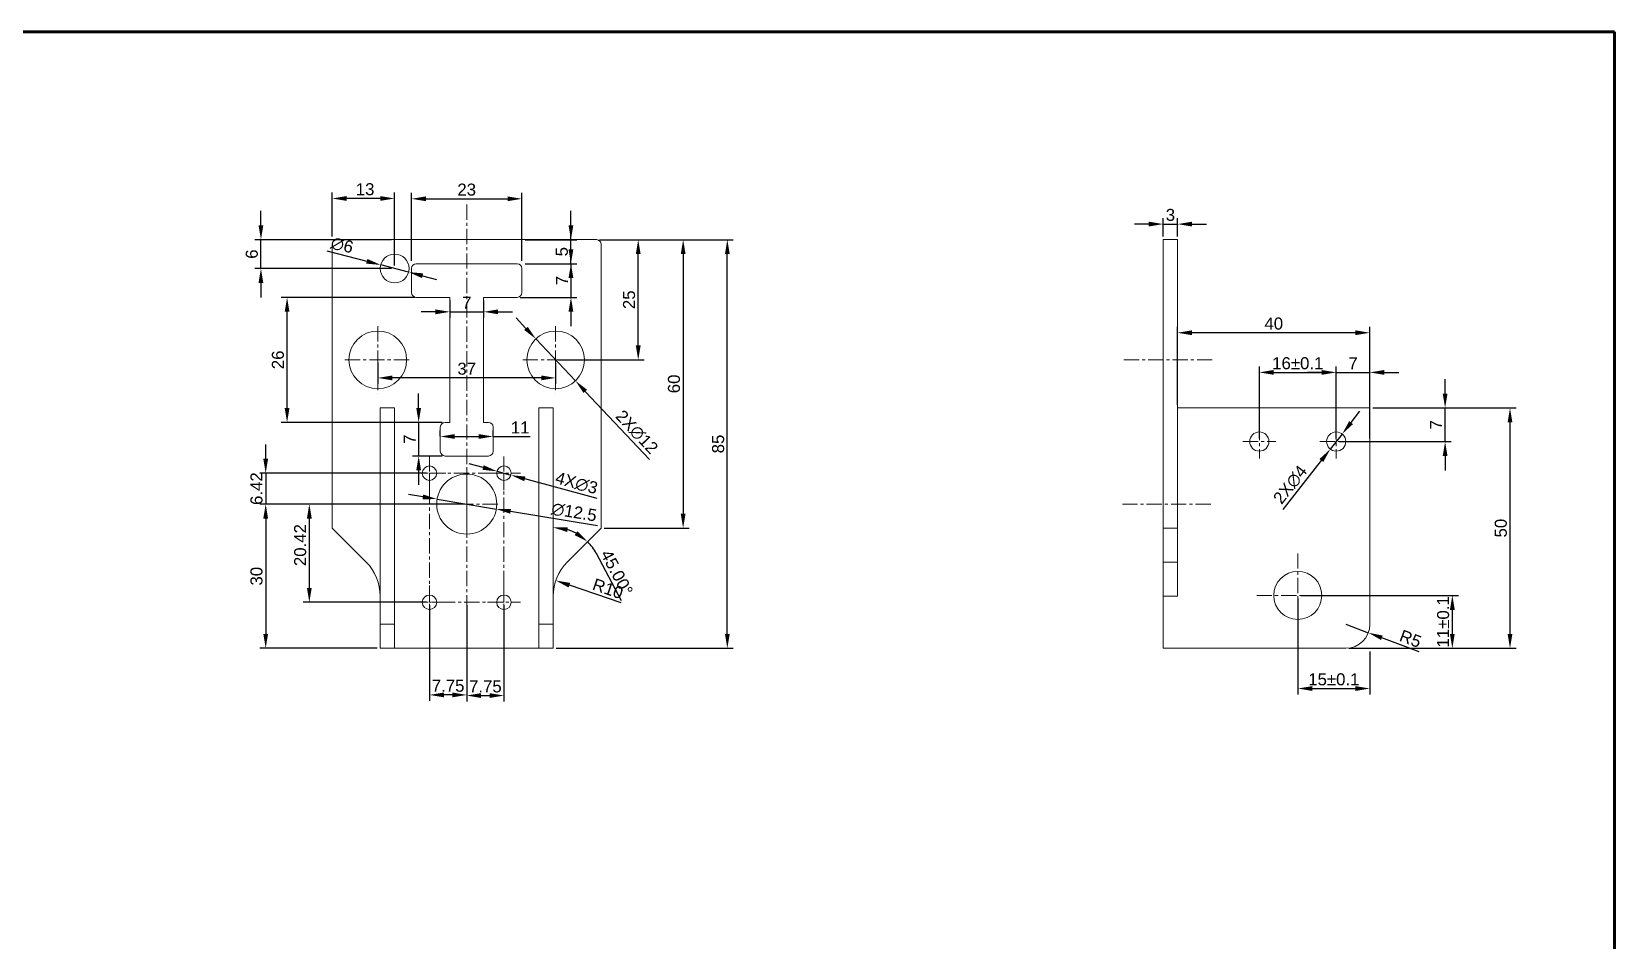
# Model space of a CAD drawing. Header units: millimetres. Extents: x 8228 to 14419, y 2533 to 3289.
# Drawn here: x 10272.4 to 10601.7, y 2889.9 to 3078.9 of the extents above; entities that cross this region are included whole.
import ezdxf

# ---------------------------------------------------------------- set-up
doc = ezdxf.new("R2010")
doc.units = ezdxf.units.MM
doc.linetypes.add('CENTER', pattern=[50.8, 31.75, -6.35, 6.35, -6.35])
for name, color, linetype, lineweight in [('中心线', 1, 'CENTER', 5), ('标注', 3, 'Continuous', 5), ('线框', 7, 'Continuous', 60)]:
    doc.layers.add(name, color=color, linetype=linetype, lineweight=lineweight)
doc.styles.get("Standard").update_dxf_attribs({"font": 'arial.ttf'})
doc.dimstyles.new('样式0-2', dxfattribs={"dimtxt": 2.5, "dimasz": 3, "dimexe": 1.25, "dimexo": 0.625, "dimtad": 1, "dimdsep": 46, "dimtxsty": 'Standard', "dimcen": 2.5, "dimazin": 0, "dimtfac": 1, "dimtmove": 0, "dimatfit": 3, "dimfxl": 1, "dimarcsym": 0})
doc.dimstyles.new('样式0-2$0', dxfattribs={"dimtxt": 2.5, "dimasz": 3, "dimexe": 1.25, "dimexo": 0.625, "dimtad": 1, "dimdsep": 46, "dimtxsty": 'Standard', "dimcen": 2.5, "dimazin": 0, "dimtfac": 1, "dimtmove": 0, "dimatfit": 3, "dimfxl": 1, "dimarcsym": 0})

# ---------------------------------------------------------------- blocks, each defined once
blk = doc.blocks.new('*D50')
at = {"layer": 'Defpoints', "color": 0, "ltscale": 0.1, "transparency": 16777216}
for p in [(10374.39, 3044.12), (10351.39, 3030.62), (10374.39, 3030.62)]:
    blk.add_point(p, dxfattribs=at)
at = {"layer": '标注', "color": 0, "lineweight": -2, "ltscale": 0.1, "transparency": 16777216}
for p, q in [((10351.39, 3031.25), (10351.39, 3045.37)), ((10354.39, 3044.12), (10371.39, 3044.12)), ((10374.39, 3031.25), (10374.39, 3045.37))]:
    blk.add_line(p, q, dxfattribs=at)
at = {"layer": '标注', "color": 0, "ltscale": 0.1, "transparency": 16777216}
for points in [[(10354.39, 3044.62), (10354.39, 3043.62), (10351.39, 3044.12)], [(10371.39, 3044.62), (10371.39, 3043.62), (10374.39, 3044.12)]]:
    blk.add_solid(points, dxfattribs=at)
at = {"layer": '标注', "color": 0, "ltscale": 0.1, "transparency": 16777216, "insert": (10362.89, 3046.02), "char_height": 2.5, "attachment_point": 5}
blk.add_mtext('23', dxfattribs=at)
blk = doc.blocks.new('*D52')
at = {"layer": 'Defpoints', "color": 0, "ltscale": 0.1, "transparency": 16777216}
for p in [(10369.2, 2987.44), (10372.09, 2986.65)]:
    blk.add_point(p, dxfattribs=at)
at = {"layer": '标注', "color": 0, "lineweight": -2, "ltscale": 0.1, "transparency": 16777216}
for p, q in [((10366.3, 2988.23), (10363.41, 2989.02)), ((10369.2, 2987.44), (10372.09, 2986.65)), ((10390.04, 2981.75), (10374.98, 2985.86))]:
    blk.add_line(p, q, dxfattribs=at)
at = {"layer": '标注', "color": 0, "ltscale": 0.1, "transparency": 16777216}
for points in [[(10366.43, 2988.71), (10366.17, 2987.75), (10369.2, 2987.44)], [(10375.12, 2986.34), (10374.85, 2985.38), (10372.09, 2986.65)]]:
    blk.add_solid(points, dxfattribs=at)
at = {"layer": '标注', "color": 0, "ltscale": 0.1, "transparency": 16777216, "insert": (10385.75, 2984.97), "char_height": 2.5, "attachment_point": 5, "rotation": 344.7311}
blk.add_mtext('4X∅3', dxfattribs=at)
blk = doc.blocks.new('*D53')
at = {"layer": 'Defpoints', "color": 0, "ltscale": 0.1, "transparency": 16777216}
for p in [(10359.39, 3023.62), (10366.39, 3023.62), (10366.39, 3020.61)]:
    blk.add_point(p, dxfattribs=at)
at = {"layer": '标注', "color": 0, "lineweight": -2, "ltscale": 0.1, "transparency": 16777216}
for p, q in [((10356.39, 3020.61), (10353.39, 3020.61)), ((10359.39, 3023), (10359.39, 3019.36)), ((10359.39, 3020.61), (10366.39, 3020.61)), ((10366.39, 3023), (10366.39, 3019.36)), ((10369.39, 3020.61), (10372.39, 3020.61))]:
    blk.add_line(p, q, dxfattribs=at)
at = {"layer": '标注', "color": 0, "ltscale": 0.1, "transparency": 16777216}
for points in [[(10356.39, 3021.11), (10356.39, 3020.11), (10359.39, 3020.61)], [(10369.39, 3021.11), (10369.39, 3020.11), (10366.39, 3020.61)]]:
    blk.add_solid(points, dxfattribs=at)
at = {"layer": '标注', "color": 0, "ltscale": 0.1, "transparency": 16777216, "insert": (10362.89, 3022.49), "char_height": 2.5, "attachment_point": 5}
blk.add_mtext('7', dxfattribs=at)
blk = doc.blocks.new('*D54')
at = {"layer": 'Defpoints', "color": 0, "ltscale": 0.1, "transparency": 16777216}
for p in [(10357.39, 2994.12), (10368.39, 2994.68), (10368.39, 2994.12)]:
    blk.add_point(p, dxfattribs=at)
at = {"layer": '标注', "color": 0, "lineweight": -2, "ltscale": 0.1, "transparency": 16777216}
for p, q in [((10357.39, 2994.75), (10357.39, 2995.93)), ((10360.39, 2994.68), (10365.39, 2994.68)), ((10368.39, 2994.75), (10368.39, 2995.93)), ((10368.39, 2994.68), (10376.08, 2994.68))]:
    blk.add_line(p, q, dxfattribs=at)
at = {"layer": '标注', "color": 0, "ltscale": 0.1, "transparency": 16777216}
for points in [[(10360.39, 2995.18), (10360.39, 2994.18), (10357.39, 2994.68)], [(10365.39, 2995.18), (10365.39, 2994.18), (10368.39, 2994.68)]]:
    blk.add_solid(points, dxfattribs=at)
at = {"layer": '标注', "color": 0, "ltscale": 0.1, "transparency": 16777216, "insert": (10374.02, 2996.56), "char_height": 2.5, "attachment_point": 5}
blk.add_mtext('11', dxfattribs=at)
blk = doc.blocks.new('*D55')
at = {"layer": 'Defpoints', "color": 0, "ltscale": 0.1, "transparency": 16777216}
for p in [(10325.51, 3023.62), (10352.8, 3023.62), (10358.39, 2997.62)]:
    blk.add_point(p, dxfattribs=at)
at = {"layer": '标注', "color": 0, "lineweight": -2, "ltscale": 0.1, "transparency": 16777216}
for p, q in [((10352.17, 3023.62), (10324.26, 3023.62)), ((10325.51, 3000.62), (10325.51, 3020.62)), ((10357.77, 2997.62), (10324.26, 2997.62))]:
    blk.add_line(p, q, dxfattribs=at)
at = {"layer": '标注', "color": 0, "ltscale": 0.1, "transparency": 16777216}
for points in [[(10325.01, 3020.62), (10326.01, 3020.62), (10325.51, 3023.62)], [(10325.01, 3000.62), (10326.01, 3000.62), (10325.51, 2997.62)]]:
    blk.add_solid(points, dxfattribs=at)
at = {"layer": '标注', "color": 0, "ltscale": 0.1, "transparency": 16777216, "insert": (10323.61, 3010.62), "char_height": 2.5, "attachment_point": 5, "rotation": 90}
blk.add_mtext('26', dxfattribs=at)
blk = doc.blocks.new('*D56')
at = {"layer": 'Defpoints', "color": 0, "ltscale": 0.1, "transparency": 16777216}
for p in [(10344.39, 3010.62), (10381.39, 3010.62), (10344.39, 3006.87)]:
    blk.add_point(p, dxfattribs=at)
at = {"layer": '标注', "color": 0, "lineweight": -2, "ltscale": 0.1, "transparency": 16777216}
for p, q in [((10344.39, 3010), (10344.39, 3005.62)), ((10381.39, 3010), (10381.39, 3005.62)), ((10378.39, 3006.87), (10347.39, 3006.87))]:
    blk.add_line(p, q, dxfattribs=at)
at = {"layer": '标注', "color": 0, "ltscale": 0.1, "transparency": 16777216}
for points in [[(10347.39, 3007.37), (10347.39, 3006.37), (10344.39, 3006.87)], [(10378.39, 3007.37), (10378.39, 3006.37), (10381.39, 3006.87)]]:
    blk.add_solid(points, dxfattribs=at)
at = {"layer": '标注', "color": 0, "ltscale": 0.1, "transparency": 16777216, "insert": (10362.89, 3008.77), "char_height": 2.5, "attachment_point": 5}
blk.add_mtext('37', dxfattribs=at)
blk = doc.blocks.new('*D57')
at = {"layer": 'Defpoints', "color": 0, "ltscale": 0.1, "transparency": 16777216}
for p in [(10389.89, 3035.62), (10398.58, 3035.62), (10381.39, 3010.62)]:
    blk.add_point(p, dxfattribs=at)
at = {"layer": '标注', "color": 0, "lineweight": -2, "ltscale": 0.1, "transparency": 16777216}
for p, q in [((10390.52, 3035.62), (10399.83, 3035.62)), ((10398.58, 3013.62), (10398.58, 3032.62)), ((10382.02, 3010.62), (10399.83, 3010.62))]:
    blk.add_line(p, q, dxfattribs=at)
at = {"layer": '标注', "color": 0, "ltscale": 0.1, "transparency": 16777216}
for points in [[(10398.08, 3032.62), (10399.08, 3032.62), (10398.58, 3035.62)], [(10398.08, 3013.62), (10399.08, 3013.62), (10398.58, 3010.62)]]:
    blk.add_solid(points, dxfattribs=at)
at = {"layer": '标注', "color": 0, "ltscale": 0.1, "transparency": 16777216, "insert": (10396.68, 3023.12), "char_height": 2.5, "attachment_point": 5, "rotation": 90}
blk.add_mtext('25', dxfattribs=at)
blk = doc.blocks.new('*D59')
at = {"layer": 'Defpoints', "color": 0, "ltscale": 0.1, "transparency": 16777216}
for p in [(10377.28, 3014.99), (10385.51, 3006.26)]:
    blk.add_point(p, dxfattribs=at)
at = {"layer": '标注', "color": 0, "lineweight": -2, "ltscale": 0.1, "transparency": 16777216}
for p, q in [((10375.22, 3017.17), (10373.16, 3019.36)), ((10377.28, 3014.99), (10385.51, 3006.26)), ((10400.9, 2989.93), (10387.57, 3004.07))]:
    blk.add_line(p, q, dxfattribs=at)
at = {"layer": '标注', "color": 0, "ltscale": 0.1, "transparency": 16777216}
for points in [[(10375.58, 3017.52), (10374.86, 3016.83), (10377.28, 3014.99)], [(10387.93, 3004.42), (10387.2, 3003.73), (10385.51, 3006.26)]]:
    blk.add_solid(points, dxfattribs=at)
at = {"layer": '标注', "color": 0, "ltscale": 0.1, "transparency": 16777216, "insert": (10398.27, 2995.59), "char_height": 2.5, "attachment_point": 5, "rotation": 313.3054}
blk.add_mtext('2X∅12', dxfattribs=at)
blk = doc.blocks.new('*D60')
at = {"layer": 'Defpoints', "color": 0, "ltscale": 0.1, "transparency": 16777216}
for p in [(10356.73, 2981.65), (10369.06, 2979.6)]:
    blk.add_point(p, dxfattribs=at)
at = {"layer": '标注', "color": 0, "lineweight": -2, "ltscale": 0.1, "transparency": 16777216}
for p, q in [((10353.77, 2982.14), (10350.81, 2982.63)), ((10356.73, 2981.65), (10369.06, 2979.6)), ((10390.08, 2976.12), (10372.02, 2979.11))]:
    blk.add_line(p, q, dxfattribs=at)
at = {"layer": '标注', "color": 0, "ltscale": 0.1, "transparency": 16777216}
for points in [[(10353.85, 2982.63), (10353.69, 2981.64), (10356.73, 2981.65)], [(10372.1, 2979.6), (10371.94, 2978.62), (10369.06, 2979.6)]]:
    blk.add_solid(points, dxfattribs=at)
at = {"layer": '标注', "color": 0, "ltscale": 0.1, "transparency": 16777216, "insert": (10385.23, 2978.92), "char_height": 2.5, "attachment_point": 5, "rotation": 350.5833}
blk.add_mtext('∅12.5', dxfattribs=at)
blk = doc.blocks.new('*D62')
at = {"layer": 'Defpoints', "color": 0, "ltscale": 0.1, "transparency": 16777216}
for p in [(10389.89, 3035.62), (10390.89, 2975.62), (10407.93, 2975.62)]:
    blk.add_point(p, dxfattribs=at)
at = {"layer": '标注', "color": 0, "lineweight": -2, "ltscale": 0.1, "transparency": 16777216}
for p, q in [((10390.52, 3035.62), (10409.18, 3035.62)), ((10407.93, 3032.62), (10407.93, 2978.62)), ((10391.52, 2975.62), (10409.18, 2975.62))]:
    blk.add_line(p, q, dxfattribs=at)
at = {"layer": '标注', "color": 0, "ltscale": 0.1, "transparency": 16777216}
for points in [[(10407.43, 3032.62), (10408.43, 3032.62), (10407.93, 3035.62)], [(10407.43, 2978.62), (10408.43, 2978.62), (10407.93, 2975.62)]]:
    blk.add_solid(points, dxfattribs=at)
at = {"layer": '标注', "color": 0, "ltscale": 0.1, "transparency": 16777216, "insert": (10406.03, 3005.62), "char_height": 2.5, "attachment_point": 5, "rotation": 90}
blk.add_mtext('60', dxfattribs=at)
blk = doc.blocks.new('*D64')
at = {"layer": 'Defpoints', "color": 0, "ltscale": 0.1, "transparency": 16777216}
for p in [(10381.43, 2964.72), (10390.89, 2961.48)]:
    blk.add_point(p, dxfattribs=at)
at = {"layer": '标注', "color": 0, "lineweight": -2, "ltscale": 0.1, "transparency": 16777216}
blk.add_line((10395.06, 2960.06), (10384.27, 2963.75), dxfattribs=at)
at = {"layer": '标注', "color": 0, "ltscale": 0.1, "transparency": 16777216}
blk.add_solid([(10384.43, 2964.22), (10384.11, 2963.27), (10381.43, 2964.72)], dxfattribs=at)
at = {"layer": '标注', "color": 0, "ltscale": 0.1, "transparency": 16777216, "insert": (10392.27, 2963.02), "char_height": 2.5, "attachment_point": 5, "rotation": 341.1302}
blk.add_mtext('R10', dxfattribs=at)
blk = doc.blocks.new('*D66')
at = {"layer": 'Defpoints', "color": 0, "ltscale": 0.1, "transparency": 16777216}
for p in [(10358.39, 2997.62), (10352.89, 2990.62), (10358.39, 2990.62)]:
    blk.add_point(p, dxfattribs=at)
at = {"layer": '标注', "color": 0, "lineweight": -2, "ltscale": 0.1, "transparency": 16777216}
for p, q in [((10352.89, 3000.62), (10352.89, 3003.62)), ((10357.77, 2997.62), (10351.64, 2997.62)), ((10352.89, 2997.62), (10352.89, 2990.62)), ((10357.77, 2990.62), (10351.64, 2990.62)), ((10352.89, 2987.62), (10352.89, 2984.62))]:
    blk.add_line(p, q, dxfattribs=at)
at = {"layer": '标注', "color": 0, "ltscale": 0.1, "transparency": 16777216}
for points in [[(10352.39, 3000.62), (10353.39, 3000.62), (10352.89, 2997.62)], [(10352.39, 2987.62), (10353.39, 2987.62), (10352.89, 2990.62)]]:
    blk.add_solid(points, dxfattribs=at)
at = {"layer": '标注', "color": 0, "ltscale": 0.1, "transparency": 16777216, "insert": (10351.02, 2994.12), "char_height": 2.5, "attachment_point": 5, "rotation": 90}
blk.add_mtext('7', dxfattribs=at)
blk = doc.blocks.new('*D67')
at = {"layer": 'Defpoints', "color": 0, "ltscale": 0.1, "transparency": 16777216}
for p in [(10535.83, 2961.62), (10550.83, 2950.62), (10550.83, 2942.26)]:
    blk.add_point(p, dxfattribs=at)
at = {"layer": '标注', "color": 0, "lineweight": -2, "ltscale": 0.1, "transparency": 16777216}
for p, q in [((10535.83, 2961), (10535.83, 2941.01)), ((10550.83, 2949.99), (10550.83, 2941.01)), ((10538.83, 2942.26), (10547.83, 2942.26))]:
    blk.add_line(p, q, dxfattribs=at)
at = {"layer": '标注', "color": 0, "ltscale": 0.1, "transparency": 16777216}
for points in [[(10538.83, 2942.76), (10538.83, 2941.76), (10535.83, 2942.26)], [(10547.83, 2942.76), (10547.83, 2941.76), (10550.83, 2942.26)]]:
    blk.add_solid(points, dxfattribs=at)
at = {"layer": '标注', "color": 0, "ltscale": 0.1, "transparency": 16777216, "insert": (10543.33, 2944.16), "char_height": 2.5, "attachment_point": 5}
blk.add_mtext('15%%P0.1', dxfattribs=at)
blk = doc.blocks.new('*D68')
at = {"layer": 'Defpoints', "color": 0, "ltscale": 0.1, "transparency": 16777216}
for p in [(10535.83, 2961.62), (10550.83, 2950.62), (10567.99, 2950.62)]:
    blk.add_point(p, dxfattribs=at)
at = {"layer": '标注', "color": 0, "lineweight": -2, "ltscale": 0.1, "transparency": 16777216}
for p, q in [((10536.46, 2961.62), (10569.24, 2961.62)), ((10567.99, 2958.62), (10567.99, 2953.62)), ((10551.46, 2950.62), (10569.24, 2950.62))]:
    blk.add_line(p, q, dxfattribs=at)
at = {"layer": '标注', "color": 0, "ltscale": 0.1, "transparency": 16777216}
for points in [[(10567.49, 2958.62), (10568.49, 2958.62), (10567.99, 2961.62)], [(10567.49, 2953.62), (10568.49, 2953.62), (10567.99, 2950.62)]]:
    blk.add_solid(points, dxfattribs=at)
at = {"layer": '标注', "color": 0, "ltscale": 0.1, "transparency": 16777216, "insert": (10566.08, 2956.12), "char_height": 2.5, "attachment_point": 5, "rotation": 90}
blk.add_mtext('11%%P0.1', dxfattribs=at)
blk = doc.blocks.new('*D69')
at = {"layer": 'Defpoints', "color": 0, "ltscale": 0.1, "transparency": 16777216}
for p in [(10545.06, 2995.2), (10542.6, 2992.05)]:
    blk.add_point(p, dxfattribs=at)
at = {"layer": '标注', "color": 0, "lineweight": -2, "ltscale": 0.1, "transparency": 16777216}
for p, q in [((10546.91, 2997.56), (10548.77, 2999.92)), ((10545.06, 2995.2), (10542.6, 2992.05)), ((10532.79, 2979.53), (10540.75, 2989.69))]:
    blk.add_line(p, q, dxfattribs=at)
at = {"layer": '标注', "color": 0, "ltscale": 0.1, "transparency": 16777216}
for points in [[(10546.52, 2997.87), (10547.31, 2997.25), (10545.06, 2995.2)], [(10540.35, 2990), (10541.14, 2989.38), (10542.6, 2992.05)]]:
    blk.add_solid(points, dxfattribs=at)
at = {"layer": '标注', "color": 0, "ltscale": 0.1, "transparency": 16777216, "insert": (10534.29, 2984.64), "char_height": 2.5, "attachment_point": 5, "rotation": 51.9218}
blk.add_mtext('2X∅4', dxfattribs=at)
blk = doc.blocks.new('*D70')
at = {"layer": 'Defpoints', "color": 0, "ltscale": 0.1, "transparency": 16777216}
for p in [(10550.83, 3000.62), (10566.49, 3000.62), (10543.83, 2993.62)]:
    blk.add_point(p, dxfattribs=at)
at = {"layer": '标注', "color": 0, "lineweight": -2, "ltscale": 0.1, "transparency": 16777216}
for p, q in [((10566.49, 3003.62), (10566.49, 3006.62)), ((10551.46, 3000.62), (10567.74, 3000.62)), ((10566.49, 2993.62), (10566.49, 3000.62)), ((10544.46, 2993.62), (10567.74, 2993.62)), ((10566.49, 2990.62), (10566.49, 2987.62))]:
    blk.add_line(p, q, dxfattribs=at)
at = {"layer": '标注', "color": 0, "ltscale": 0.1, "transparency": 16777216}
for points in [[(10565.99, 3003.62), (10566.99, 3003.62), (10566.49, 3000.62)], [(10565.99, 2990.62), (10566.99, 2990.62), (10566.49, 2993.62)]]:
    blk.add_solid(points, dxfattribs=at)
at = {"layer": '标注', "color": 0, "ltscale": 0.1, "transparency": 16777216, "insert": (10564.62, 2997.12), "char_height": 2.5, "attachment_point": 5, "rotation": 90}
blk.add_mtext('7', dxfattribs=at)
blk = doc.blocks.new('*D71')
at = {"layer": 'Defpoints', "color": 0, "ltscale": 0.1, "transparency": 16777216}
for p in [(10550.83, 3008.01), (10543.83, 2993.62), (10550.83, 2993.62)]:
    blk.add_point(p, dxfattribs=at)
at = {"layer": '标注', "color": 0, "lineweight": -2, "ltscale": 0.1, "transparency": 16777216}
for p, q in [((10540.83, 3008.01), (10537.83, 3008.01)), ((10543.83, 2994.25), (10543.83, 3009.26)), ((10543.83, 3008.01), (10550.83, 3008.01)), ((10550.83, 2994.25), (10550.83, 3009.26)), ((10553.83, 3008.01), (10556.83, 3008.01))]:
    blk.add_line(p, q, dxfattribs=at)
at = {"layer": '标注', "color": 0, "ltscale": 0.1, "transparency": 16777216}
for points in [[(10540.83, 3008.51), (10540.83, 3007.51), (10543.83, 3008.01)], [(10553.83, 3008.51), (10553.83, 3007.51), (10550.83, 3008.01)]]:
    blk.add_solid(points, dxfattribs=at)
at = {"layer": '标注', "color": 0, "ltscale": 0.1, "transparency": 16777216, "insert": (10547.33, 3009.89), "char_height": 2.5, "attachment_point": 5}
blk.add_mtext('7', dxfattribs=at)
blk = doc.blocks.new('*D72')
at = {"layer": 'Defpoints', "color": 0, "ltscale": 0.1, "transparency": 16777216}
for p in [(10543.83, 3008.01), (10527.83, 2993.62), (10543.83, 2993.62)]:
    blk.add_point(p, dxfattribs=at)
at = {"layer": '标注', "color": 0, "lineweight": -2, "ltscale": 0.1, "transparency": 16777216}
for p, q in [((10527.83, 2994.25), (10527.83, 3009.26)), ((10530.83, 3008.01), (10540.83, 3008.01)), ((10543.83, 2994.25), (10543.83, 3009.26))]:
    blk.add_line(p, q, dxfattribs=at)
at = {"layer": '标注', "color": 0, "ltscale": 0.1, "transparency": 16777216}
for points in [[(10530.83, 3008.51), (10530.83, 3007.51), (10527.83, 3008.01)], [(10540.83, 3008.51), (10540.83, 3007.51), (10543.83, 3008.01)]]:
    blk.add_solid(points, dxfattribs=at)
at = {"layer": '标注', "color": 0, "ltscale": 0.1, "transparency": 16777216, "insert": (10535.83, 3009.91), "char_height": 2.5, "attachment_point": 5}
blk.add_mtext('16%%P0.1', dxfattribs=at)
blk = doc.blocks.new('*D73')
at = {"layer": 'Defpoints', "color": 0, "ltscale": 0.1, "transparency": 16777216}
for p in [(10407.93, 3035.62), (10417.12, 3035.62), (10380.89, 2950.62)]:
    blk.add_point(p, dxfattribs=at)
at = {"layer": '标注', "color": 0, "lineweight": -2, "ltscale": 0.1, "transparency": 16777216}
for p, q in [((10408.55, 3035.62), (10418.37, 3035.62)), ((10417.12, 2953.62), (10417.12, 3032.62)), ((10381.52, 2950.62), (10418.37, 2950.62))]:
    blk.add_line(p, q, dxfattribs=at)
at = {"layer": '标注', "color": 0, "ltscale": 0.1, "transparency": 16777216}
for points in [[(10416.62, 3032.62), (10417.62, 3032.62), (10417.12, 3035.62)], [(10416.62, 2953.62), (10417.62, 2953.62), (10417.12, 2950.62)]]:
    blk.add_solid(points, dxfattribs=at)
at = {"layer": '标注', "color": 0, "ltscale": 0.1, "transparency": 16777216, "insert": (10415.22, 2993.12), "char_height": 2.5, "attachment_point": 5, "rotation": 90}
blk.add_mtext('85', dxfattribs=at)
blk = doc.blocks.new('*D74')
at = {"layer": 'Defpoints', "color": 0, "ltscale": 0.1, "transparency": 16777216}
for p in [(10510.83, 3016.26), (10510.83, 3000.62), (10550.83, 3000.62)]:
    blk.add_point(p, dxfattribs=at)
at = {"layer": '标注', "color": 0, "lineweight": -2, "ltscale": 0.1, "transparency": 16777216}
for p, q in [((10510.83, 3001.25), (10510.83, 3017.51)), ((10550.83, 3001.25), (10550.83, 3017.51)), ((10547.83, 3016.26), (10513.83, 3016.26))]:
    blk.add_line(p, q, dxfattribs=at)
at = {"layer": '标注', "color": 0, "ltscale": 0.1, "transparency": 16777216}
for points in [[(10513.83, 3016.76), (10513.83, 3015.76), (10510.83, 3016.26)], [(10547.83, 3016.76), (10547.83, 3015.76), (10550.83, 3016.26)]]:
    blk.add_solid(points, dxfattribs=at)
at = {"layer": '标注', "color": 0, "ltscale": 0.1, "transparency": 16777216, "insert": (10530.83, 3018.16), "char_height": 2.5, "attachment_point": 5}
blk.add_mtext('40', dxfattribs=at)
blk = doc.blocks.new('*D75')
at = {"layer": 'Defpoints', "color": 0, "ltscale": 0.1, "transparency": 16777216}
for p in [(10510.83, 3038.86), (10507.83, 3035.62), (10510.83, 3035.62)]:
    blk.add_point(p, dxfattribs=at)
at = {"layer": '标注', "color": 0, "lineweight": -2, "ltscale": 0.1, "transparency": 16777216}
for p, q in [((10507.83, 3036.25), (10507.83, 3040.11)), ((10510.83, 3036.25), (10510.83, 3040.11)), ((10504.83, 3038.86), (10501.83, 3038.86)), ((10507.83, 3038.86), (10510.83, 3038.86)), ((10513.83, 3038.86), (10516.83, 3038.86))]:
    blk.add_line(p, q, dxfattribs=at)
at = {"layer": '标注', "color": 0, "ltscale": 0.1, "transparency": 16777216}
for points in [[(10504.83, 3039.36), (10504.83, 3038.36), (10507.83, 3038.86)], [(10513.83, 3039.36), (10513.83, 3038.36), (10510.83, 3038.86)]]:
    blk.add_solid(points, dxfattribs=at)
at = {"layer": '标注', "color": 0, "ltscale": 0.1, "transparency": 16777216, "insert": (10509.33, 3040.76), "char_height": 2.5, "attachment_point": 5}
blk.add_mtext('3', dxfattribs=at)
blk = doc.blocks.new('*D76')
at = {"layer": 'Defpoints', "color": 0, "ltscale": 0.1, "transparency": 16777216}
for p in [(10334.89, 3044.19), (10334.89, 3035.62), (10347.89, 3029.62)]:
    blk.add_point(p, dxfattribs=at)
at = {"layer": '标注', "color": 0, "lineweight": -2, "ltscale": 0.1, "transparency": 16777216}
for p, q in [((10334.89, 3036.25), (10334.89, 3045.44)), ((10344.89, 3044.19), (10337.89, 3044.19)), ((10347.89, 3030.25), (10347.89, 3045.44))]:
    blk.add_line(p, q, dxfattribs=at)
at = {"layer": '标注', "color": 0, "ltscale": 0.1, "transparency": 16777216}
for points in [[(10337.89, 3044.69), (10337.89, 3043.69), (10334.89, 3044.19)], [(10344.89, 3044.69), (10344.89, 3043.69), (10347.89, 3044.19)]]:
    blk.add_solid(points, dxfattribs=at)
at = {"layer": '标注', "color": 0, "ltscale": 0.1, "transparency": 16777216, "insert": (10341.75, 3046.1), "char_height": 2.5, "attachment_point": 5}
blk.add_mtext('13', dxfattribs=at)
blk = doc.blocks.new('*D77')
at = {"layer": 'Defpoints', "color": 0, "ltscale": 0.1, "transparency": 16777216}
for p in [(10320.07, 3035.62), (10347.89, 3035.62), (10347.89, 3029.62)]:
    blk.add_point(p, dxfattribs=at)
at = {"layer": '标注', "color": 0, "lineweight": -2, "ltscale": 0.1, "transparency": 16777216}
for p, q in [((10320.07, 3038.62), (10320.07, 3041.62)), ((10347.27, 3035.62), (10318.82, 3035.62)), ((10320.07, 3029.62), (10320.07, 3035.62)), ((10347.27, 3029.62), (10318.82, 3029.62)), ((10320.07, 3026.62), (10320.07, 3023.62))]:
    blk.add_line(p, q, dxfattribs=at)
at = {"layer": '标注', "color": 0, "ltscale": 0.1, "transparency": 16777216}
for points in [[(10319.57, 3038.62), (10320.57, 3038.62), (10320.07, 3035.62)], [(10319.57, 3026.62), (10320.57, 3026.62), (10320.07, 3029.62)]]:
    blk.add_solid(points, dxfattribs=at)
at = {"layer": '标注', "color": 0, "ltscale": 0.1, "transparency": 16777216, "insert": (10318.17, 3032.62), "char_height": 2.5, "attachment_point": 5, "rotation": 90}
blk.add_mtext('6', dxfattribs=at)
blk = doc.blocks.new('*D78')
at = {"layer": 'Defpoints', "color": 0, "ltscale": 0.1, "transparency": 16777216}
for p in [(10344.99, 3030.37), (10350.8, 3028.87)]:
    blk.add_point(p, dxfattribs=at)
at = {"layer": '标注', "color": 0, "lineweight": -2, "ltscale": 0.1, "transparency": 16777216}
for p, q in [((10333.75, 3033.27), (10342.08, 3031.12)), ((10350.8, 3028.87), (10344.99, 3030.37)), ((10353.7, 3028.12), (10356.61, 3027.37))]:
    blk.add_line(p, q, dxfattribs=at)
at = {"layer": '标注', "color": 0, "ltscale": 0.1, "transparency": 16777216}
for points in [[(10342.21, 3031.61), (10341.96, 3030.64), (10344.99, 3030.37)], [(10353.83, 3028.61), (10353.58, 3027.64), (10350.8, 3028.87)]]:
    blk.add_solid(points, dxfattribs=at)
at = {"layer": '标注', "color": 0, "ltscale": 0.1, "transparency": 16777216, "insert": (10336.96, 3034.48), "char_height": 2.5, "attachment_point": 5, "rotation": 345.5296}
blk.add_mtext('∅6', dxfattribs=at)
blk = doc.blocks.new('*D79')
at = {"layer": 'Defpoints', "color": 0, "ltscale": 0.1, "transparency": 16777216}
for p in [(10545.83, 2955.62), (10550.51, 2953.87)]:
    blk.add_point(p, dxfattribs=at)
at = {"layer": '标注', "color": 0, "lineweight": -2, "ltscale": 0.1, "transparency": 16777216}
for p, q in [((10545.83, 2955.62), (10550.51, 2953.87)), ((10561.09, 2949.9), (10553.32, 2952.81))]:
    blk.add_line(p, q, dxfattribs=at)
at = {"layer": '标注', "color": 0, "ltscale": 0.1, "transparency": 16777216}
blk.add_solid([(10553.5, 2953.28), (10553.15, 2952.35), (10550.51, 2953.87)], dxfattribs=at)
at = {"layer": '标注', "color": 0, "ltscale": 0.1, "transparency": 16777216, "insert": (10559.28, 2952.61), "char_height": 2.5, "attachment_point": 5, "rotation": 339.4406}
blk.add_mtext('R5', dxfattribs=at)
blk = doc.blocks.new('*D140')
at = {"layer": 'Defpoints', "color": 0, "transparency": 16777216}
for p in [(10355.14, 2960.2), (10362.89, 2955.33), (10355.14, 2940.93)]:
    blk.add_point(p, dxfattribs=at)
at = {"layer": '标注', "color": 0, "lineweight": -2, "transparency": 16777216}
for p, q in [((10355.14, 2959.58), (10355.14, 2939.68)), ((10362.89, 2954.7), (10362.89, 2939.68)), ((10359.89, 2940.93), (10358.14, 2940.93))]:
    blk.add_line(p, q, dxfattribs=at)
at = {"layer": '标注', "color": 0, "transparency": 16777216}
for points in [[(10358.14, 2941.43), (10358.14, 2940.43), (10355.14, 2940.93)], [(10359.89, 2941.43), (10359.89, 2940.43), (10362.89, 2940.93)]]:
    blk.add_solid(points, dxfattribs=at)
at = {"layer": '标注', "color": 0, "transparency": 16777216, "insert": (10359.02, 2942.83), "char_height": 2.5, "attachment_point": 5}
blk.add_mtext('7.75', dxfattribs=at)
blk = doc.blocks.new('*D141')
at = {"layer": 'Defpoints', "color": 0, "transparency": 16777216}
for p in [(10362.89, 2980.62), (10330.14, 2960.2), (10355.14, 2960.2)]:
    blk.add_point(p, dxfattribs=at)
at = {"layer": '标注', "color": 0, "lineweight": -2, "transparency": 16777216}
for p, q in [((10362.27, 2980.62), (10328.89, 2980.62)), ((10330.14, 2977.62), (10330.14, 2963.2)), ((10354.52, 2960.2), (10328.89, 2960.2))]:
    blk.add_line(p, q, dxfattribs=at)
at = {"layer": '标注', "color": 0, "transparency": 16777216}
for points in [[(10329.64, 2977.62), (10330.64, 2977.62), (10330.14, 2980.62)], [(10329.64, 2963.2), (10330.64, 2963.2), (10330.14, 2960.2)]]:
    blk.add_solid(points, dxfattribs=at)
at = {"layer": '标注', "color": 0, "transparency": 16777216, "insert": (10328.24, 2972.09), "char_height": 2.5, "attachment_point": 5, "rotation": 90}
blk.add_mtext('20.42', dxfattribs=at)
blk = doc.blocks.new('*D142')
at = {"layer": 'Defpoints', "color": 0, "transparency": 16777216}
for p in [(10355.14, 2987.05), (10321.06, 2980.62), (10362.89, 2980.62)]:
    blk.add_point(p, dxfattribs=at)
at = {"layer": '标注', "color": 0, "lineweight": -2, "transparency": 16777216}
for p, q in [((10321.06, 2990.05), (10321.06, 2993.05)), ((10354.52, 2987.05), (10319.81, 2987.05)), ((10321.06, 2987.05), (10321.06, 2980.62)), ((10362.27, 2980.62), (10319.81, 2980.62)), ((10321.06, 2977.62), (10321.06, 2974.62))]:
    blk.add_line(p, q, dxfattribs=at)
at = {"layer": '标注', "color": 0, "transparency": 16777216}
for points in [[(10320.56, 2990.05), (10321.56, 2990.05), (10321.06, 2987.05)], [(10320.56, 2977.62), (10321.56, 2977.62), (10321.06, 2980.62)]]:
    blk.add_solid(points, dxfattribs=at)
at = {"layer": '标注', "color": 0, "transparency": 16777216, "insert": (10319.15, 2983.84), "char_height": 2.5, "attachment_point": 5, "rotation": 90}
blk.add_mtext('6.42', dxfattribs=at)
blk = doc.blocks.new('*D171')
at = {"layer": 'Defpoints', "color": 0, "transparency": 16777216}
for p in [(10374.39, 3035.62), (10384.58, 3035.62), (10374.39, 3030.62)]:
    blk.add_point(p, dxfattribs=at)
at = {"layer": '标注', "color": 0, "lineweight": -2, "transparency": 16777216}
for p, q in [((10384.58, 3038.62), (10384.58, 3041.62)), ((10375.02, 3035.62), (10385.83, 3035.62)), ((10384.58, 3030.62), (10384.58, 3035.62)), ((10375.02, 3030.62), (10385.83, 3030.62)), ((10384.58, 3027.62), (10384.58, 3024.62))]:
    blk.add_line(p, q, dxfattribs=at)
at = {"layer": '标注', "color": 0, "transparency": 16777216}
for points in [[(10384.08, 3038.62), (10385.08, 3038.62), (10384.58, 3035.62)], [(10384.08, 3027.62), (10385.08, 3027.62), (10384.58, 3030.62)]]:
    blk.add_solid(points, dxfattribs=at)
at = {"layer": '标注', "color": 0, "transparency": 16777216, "insert": (10382.69, 3033.12), "char_height": 2.5, "attachment_point": 5, "rotation": 90}
blk.add_mtext('5', dxfattribs=at)
blk = doc.blocks.new('*D172')
at = {"layer": 'Defpoints', "color": 0, "transparency": 16777216}
for p in [(10374.39, 3030.62), (10373.39, 3023.62), (10384.58, 3023.62)]:
    blk.add_point(p, dxfattribs=at)
at = {"layer": '标注', "color": 0, "lineweight": -2, "transparency": 16777216}
for p, q in [((10384.58, 3033.62), (10384.58, 3036.62)), ((10375.02, 3030.62), (10385.83, 3030.62)), ((10384.58, 3030.62), (10384.58, 3023.62)), ((10374.02, 3023.62), (10385.83, 3023.62)), ((10384.58, 3020.62), (10384.58, 3017.62))]:
    blk.add_line(p, q, dxfattribs=at)
at = {"layer": '标注', "color": 0, "transparency": 16777216}
for points in [[(10384.08, 3033.62), (10385.08, 3033.62), (10384.58, 3030.62)], [(10384.08, 3020.62), (10385.08, 3020.62), (10384.58, 3023.62)]]:
    blk.add_solid(points, dxfattribs=at)
at = {"layer": '标注', "color": 0, "transparency": 16777216, "insert": (10382.71, 3027.12), "char_height": 2.5, "attachment_point": 5, "rotation": 90}
blk.add_mtext('7', dxfattribs=at)
blk = doc.blocks.new('*D173')
at = {"layer": 'Defpoints', "color": 0, "transparency": 16777216}
for p in [(10362.89, 2980.62), (10321.06, 2950.62), (10344.89, 2950.62)]:
    blk.add_point(p, dxfattribs=at)
at = {"layer": '标注', "color": 0, "lineweight": -2, "transparency": 16777216}
for p, q in [((10362.27, 2980.62), (10319.81, 2980.62)), ((10321.06, 2977.62), (10321.06, 2953.62)), ((10344.27, 2950.62), (10319.81, 2950.62))]:
    blk.add_line(p, q, dxfattribs=at)
at = {"layer": '标注', "color": 0, "transparency": 16777216}
for points in [[(10320.56, 2977.62), (10321.56, 2977.62), (10321.06, 2980.62)], [(10320.56, 2953.62), (10321.56, 2953.62), (10321.06, 2950.62)]]:
    blk.add_solid(points, dxfattribs=at)
at = {"layer": '标注', "color": 0, "transparency": 16777216, "insert": (10319.15, 2965.62), "char_height": 2.5, "attachment_point": 5, "rotation": 90}
blk.add_mtext('30', dxfattribs=at)
blk = doc.blocks.new('*D174')
at = {"layer": 'Defpoints', "color": 0, "transparency": 16777216}
for p in [(10362.89, 2960.2), (10370.64, 2960.2), (10370.64, 2940.8)]:
    blk.add_point(p, dxfattribs=at)
at = {"layer": '标注', "color": 0, "lineweight": -2, "transparency": 16777216}
for p, q in [((10362.89, 2959.58), (10362.89, 2939.55)), ((10370.64, 2959.58), (10370.64, 2939.55)), ((10365.89, 2940.8), (10367.64, 2940.8))]:
    blk.add_line(p, q, dxfattribs=at)
at = {"layer": '标注', "color": 0, "transparency": 16777216}
for points in [[(10365.89, 2941.3), (10365.89, 2940.3), (10362.89, 2940.8)], [(10367.64, 2941.3), (10367.64, 2940.3), (10370.64, 2940.8)]]:
    blk.add_solid(points, dxfattribs=at)
at = {"layer": '标注', "color": 0, "transparency": 16777216, "insert": (10366.77, 2942.69), "char_height": 2.5, "attachment_point": 5}
blk.add_mtext('7.75', dxfattribs=at)
blk = doc.blocks.new('*D175')
at = {"layer": 'Defpoints', "color": 0, "transparency": 16777216}
for p in [(10380.89, 3000.62), (10383.52, 2975.42), (10390.89, 2975.62), (10383.82, 2968.55), (10380.89, 2955.62)]:
    blk.add_point(p, dxfattribs=at)
at = {"layer": '标注', "color": 0, "lineweight": -2, "transparency": 16777216}
blk.add_line((10389.85, 2970.38), (10395.06, 2960.57), dxfattribs=at)
for start, end in [(62.0165, 72.9835), (27.9835, 45)]:
    blk.add_arc((10380.89, 2965.62), 10.14, start, end, dxfattribs=at)
at = {"layer": '标注', "color": 0, "transparency": 16777216}
for points in [[(10383.79, 2974.82), (10383.93, 2975.81), (10380.89, 2975.76)], [(10385.95, 2974.98), (10385.35, 2974.17), (10388.06, 2972.79)]]:
    blk.add_solid(points, dxfattribs=at)
at = {"layer": '标注', "color": 0, "transparency": 16777216, "insert": (10394.13, 2966.37), "char_height": 2.5, "attachment_point": 5, "rotation": 297.9835}
blk.add_mtext('45.00°', dxfattribs=at)
blk = doc.blocks.new('*D200')
at = {"layer": 'Defpoints', "color": 0, "transparency": 16777216}
for p in [(10550.83, 3000.62), (10545.83, 2950.62), (10579.99, 2950.62)]:
    blk.add_point(p, dxfattribs=at)
at = {"layer": '标注', "color": 0, "lineweight": -2, "transparency": 16777216}
for p, q in [((10551.46, 3000.62), (10581.24, 3000.62)), ((10579.99, 2997.62), (10579.99, 2953.62)), ((10546.46, 2950.62), (10581.24, 2950.62))]:
    blk.add_line(p, q, dxfattribs=at)
at = {"layer": '标注', "color": 0, "transparency": 16777216}
for points in [[(10579.49, 2997.62), (10580.49, 2997.62), (10579.99, 3000.62)], [(10579.49, 2953.62), (10580.49, 2953.62), (10579.99, 2950.62)]]:
    blk.add_solid(points, dxfattribs=at)
at = {"layer": '标注', "color": 0, "transparency": 16777216, "insert": (10578.09, 2975.62), "char_height": 2.5, "attachment_point": 5, "rotation": 90}
blk.add_mtext('50', dxfattribs=at)

msp = doc.modelspace()

# ---------------------------------------------------------------- linework, layer by layer
at = {"linetype": 'Continuous', "lineweight": 15, "ltscale": 0.1}
for p, q in [((10334.893, 3034.624), (10334.893, 2975.624)), ((10389.893, 3035.624), (10335.893, 3035.624)), ((10390.893, 2975.624), (10390.893, 3034.624)), ((10507.831, 3035.624), (10510.831, 3035.624)), ((10507.831, 3034.624), (10507.831, 3035.624)), ((10507.831, 3034.624), (10507.831, 2975.624)), ((10510.831, 3035.624), (10510.831, 3034.624)), ((10510.831, 3034.624), (10510.831, 2975.624)), ((10373.393, 3030.624), (10352.393, 3030.624)), ((10351.393, 3029.624), (10351.393, 3024.624)), ((10374.393, 3024.624), (10374.393, 3029.624)), ((10352.393, 3023.624), (10359.393, 3023.624)), ((10359.393, 3023.624), (10359.393, 2997.624)), ((10366.393, 3023.624), (10373.393, 3023.624)), ((10366.393, 2997.624), (10366.393, 3023.624)), ((10344.893, 3000.624), (10347.893, 3000.624)), ((10344.893, 2955.624), (10344.893, 3000.624)), ((10347.893, 3000.624), (10347.893, 2955.624)), ((10377.893, 2955.624), (10377.893, 3000.624)), ((10377.893, 3000.624), (10380.893, 3000.624)), ((10380.893, 3000.624), (10380.893, 2955.624)), ((10550.831, 3000.624), (10510.831, 3000.624)), ((10550.831, 2955.624), (10550.831, 3000.624)), ((10358.393, 2997.624), (10359.393, 2997.624)), ((10367.393, 2997.624), (10366.393, 2997.624)), ((10357.393, 2996.624), (10357.393, 2991.624)), ((10368.393, 2991.624), (10368.393, 2996.624)), ((10358.393, 2990.624), (10367.393, 2990.624)), ((10334.893, 2975.624), (10341.964, 2968.553)), ((10383.822, 2968.553), (10390.893, 2975.624)), ((10507.831, 2975.624), (10510.831, 2975.624)), ((10507.831, 2968.553), (10507.831, 2975.624)), ((10510.831, 2975.624), (10510.831, 2968.553)), ((10507.831, 2968.553), (10510.831, 2968.553)), ((10507.831, 2961.482), (10507.831, 2968.553)), ((10510.831, 2968.553), (10510.831, 2961.482)), ((10510.831, 2961.482), (10507.831, 2961.482)), ((10507.831, 2950.624), (10507.831, 2961.482)), ((10344.893, 2950.624), (10344.893, 2955.624)), ((10344.893, 2955.624), (10347.893, 2955.624)), ((10347.893, 2955.624), (10347.893, 2950.624)), ((10377.893, 2955.624), (10380.893, 2955.624)), ((10377.893, 2950.624), (10377.893, 2955.624)), ((10380.893, 2955.624), (10380.893, 2950.624)), ((10347.893, 2950.624), (10344.893, 2950.624)), ((10377.893, 2950.624), (10347.893, 2950.624)), ((10380.893, 2950.624), (10377.893, 2950.624)), ((10545.831, 2950.624), (10507.831, 2950.624))]:
    msp.add_line(p, q, dxfattribs=at)
for centre, radius in [((10347.893, 3029.624), 3), ((10344.393, 3010.624), 6), ((10381.393, 3010.624), 6), ((10527.831, 2993.624), 2), ((10543.831, 2993.624), 2), ((10355.143, 2987.047), 1.5), ((10370.643, 2987.047), 1.5), ((10362.893, 2980.624), 6.25), ((10535.831, 2961.624), 5), ((10355.143, 2960.2), 1.5), ((10370.643, 2960.2), 1.5)]:
    msp.add_circle(centre, radius, dxfattribs=at)
for centre, radius, start, end in [((10335.893, 3034.624), 1, 90, 180), ((10389.893, 3034.624), 1, 0, 90), ((10352.393, 3029.624), 1, 90, 180), ((10373.393, 3029.624), 1, 0, 90), ((10352.393, 3024.624), 1, 180, 270), ((10373.393, 3024.624), 1, 270, 0), ((10358.393, 2996.624), 1, 90, 180), ((10367.393, 2996.624), 1, 0, 90), ((10358.393, 2991.624), 1, 180, 270), ((10367.393, 2991.624), 1, 270, 0), ((10334.893, 2961.482), 10, 0, 45), ((10390.893, 2961.482), 10, 135, 180), ((10545.831, 2955.624), 5, 270, 0)]:
    msp.add_arc(centre, radius, start, end, dxfattribs=at)
at = {"layer": '中心线', "ltscale": 0.1}
for p, q in [((10362.893, 3042.929), (10362.893, 2940.798)), ((10344.393, 3017.618), (10344.393, 3003.629)), ((10381.393, 3017.618), (10381.393, 3003.629)), ((10337.547, 3010.624), (10351.239, 3010.624)), ((10374.547, 3010.624), (10388.239, 3010.624)), ((10499.624, 3010.624), (10517.992, 3010.624)), ((10527.831, 2997.121), (10527.831, 2990.126)), ((10543.831, 2997.121), (10543.831, 2990.126)), ((10355.143, 2990.544), (10355.143, 2983.55)), ((10370.643, 2990.544), (10370.643, 2983.55)), ((10524.409, 2993.624), (10531.254, 2993.624)), ((10540.409, 2993.624), (10547.254, 2993.624)), ((10362.893, 2987.618), (10362.893, 2973.629)), ((10351.72, 2987.047), (10358.566, 2987.047)), ((10355.143, 2987.047), (10370.643, 2987.047)), ((10355.143, 2960.2), (10355.143, 2987.047)), ((10367.22, 2987.047), (10374.066, 2987.047)), ((10370.643, 2987.047), (10370.643, 2960.2)), ((10356.047, 2980.624), (10369.739, 2980.624)), ((10517.711, 2980.624), (10499.36, 2980.624)), ((10535.831, 2970.367), (10535.831, 2952.881)), ((10355.143, 2963.698), (10355.143, 2956.703)), ((10370.643, 2963.698), (10370.643, 2956.703)), ((10527.274, 2961.624), (10544.388, 2961.624)), ((10351.72, 2960.2), (10358.566, 2960.2)), ((10370.643, 2960.2), (10355.143, 2960.2)), ((10367.22, 2960.2), (10374.066, 2960.2))]:
    msp.add_line(p, q, dxfattribs=at)
at = {"layer": '线框', "ltscale": 0.1}
for p, q in [((10067.104, 3078.884), (10601.704, 3078.884)), ((10601.704, 3078.884), (10601.704, 2700.884))]:
    msp.add_line(p, q, dxfattribs=at)

# ---------------------------------------------------------------- dimensions: what is measured, and where the dimension line sits
at = {"layer": '标注', "ltscale": 0.1}
for base, p1, p2, picture, middle in [((10334.893, 3044.194), (10347.893, 3029.624), (10334.893, 3035.624), '*D76', (10341.75, 3044.194)), ((10374.393, 3044.12), (10351.393, 3030.623), (10374.393, 3030.624), '*D50', (10362.893, 3044.12)), ((10510.831, 3038.861), (10507.831, 3035.624), (10510.831, 3035.624), '*D75', (10509.331, 3038.861)), ((10510.831, 3016.26), (10550.831, 3000.624), (10510.831, 3000.624), '*D74', (10530.831, 3016.26)), ((10368.393, 2994.675), (10357.393, 2994.124), (10368.393, 2994.124), '*D54', (10374.022, 2994.675))]:
    dim = msp.add_linear_dim(base=base, p1=p1, p2=p2, dimstyle='样式0-2$0', dxfattribs=at)
    dim.commit()
    dim.dimension.update_dxf_attribs({"geometry": picture, "text_midpoint": middle, "dimtype": 160})
for base, p1, p2, picture, middle in [((10320.07, 3035.624), (10347.893, 3029.624), (10347.893, 3035.624), '*D77', (10320.07, 3032.624)), ((10417.12, 3035.624), (10380.893, 2950.624), (10407.929, 3035.624), '*D73', (10417.12, 2993.124)), ((10398.582, 3035.624), (10381.393, 3010.624), (10389.893, 3035.624), '*D57', (10398.582, 3023.124)), ((10325.508, 3023.624), (10358.393, 2997.624), (10352.799, 3023.624), '*D55', (10325.508, 3010.624)), ((10566.491, 3000.624), (10543.831, 2993.624), (10550.831, 3000.624), '*D70', (10566.491, 2997.124)), ((10352.893, 2990.624), (10358.393, 2997.624), (10358.393, 2990.624), '*D66', (10352.893, 2994.124))]:
    dim = msp.add_linear_dim(base=base, p1=p1, p2=p2, angle=90, dimstyle='样式0-2$0', dxfattribs=at)
    dim.commit()
    dim.dimension.update_dxf_attribs({"geometry": picture, "text_midpoint": middle, "dimtype": 160})
at = {"layer": '标注'}
for base, p1, p2, picture, middle in [((10384.583, 3035.624), (10374.393, 3030.624), (10374.393, 3035.624), '*D171', (10382.686, 3033.124)), ((10579.99, 2950.624), (10550.831, 3000.624), (10545.831, 2950.624), '*D200', (10578.089, 2975.624)), ((10321.056, 2950.624), (10362.893, 2980.624), (10344.893, 2950.624), '*D173', (10319.153, 2965.624))]:
    dim = msp.add_linear_dim(base=base, p1=p1, p2=p2, angle=90, dimstyle='样式0-2$0', dxfattribs=at)
    dim.commit()
    dim.dimension.update_dxf_attribs({"geometry": picture, "text_midpoint": middle})
at = {"layer": '标注', "ltscale": 0.1}
dim = msp.add_diameter_dim_2p(p1=(10350.798, 3028.874), p2=(10344.988, 3030.373), dimstyle='样式0-2', dxfattribs=at)
dim.commit()
dim.dimension.update_dxf_attribs({"geometry": '*D78', "text_midpoint": (10336.956, 3034.482)})
at = {"layer": '标注'}
for base, p1, p2, picture, middle in [((10384.583, 3023.624), (10374.393, 3030.624), (10373.393, 3023.624), '*D172', (10384.583, 3027.124)), ((10321.056, 2980.624), (10355.143, 2987.047), (10362.893, 2980.624), '*D142', (10321.056, 2983.835)), ((10330.143, 2960.2), (10362.893, 2980.624), (10355.143, 2960.2), '*D141', (10330.143, 2972.088))]:
    dim = msp.add_linear_dim(base=base, p1=p1, p2=p2, angle=90, dimstyle='样式0-2$0', dxfattribs=at)
    dim.commit()
    dim.dimension.update_dxf_attribs({"geometry": picture, "text_midpoint": middle, "dimtype": 160})
at = {"layer": '标注', "ltscale": 0.1}
dim = msp.add_linear_dim(base=(10407.929, 2975.624), p1=(10389.893, 3035.624), p2=(10390.893, 2975.624), angle=90, dimstyle='样式0-2$0', dxfattribs=at)
dim.commit()
dim.dimension.update_dxf_attribs({"geometry": '*D62', "text_midpoint": (10406.027, 3005.624)})
for base, p1, p2, picture, middle in [((10366.393, 3020.612), (10359.393, 3023.624), (10366.393, 3023.624), '*D53', (10362.893, 3022.487)), ((10344.393, 3006.87), (10381.393, 3010.624), (10344.393, 3010.624), '*D56', (10362.893, 3008.772)), ((10550.831, 3008.012), (10543.831, 2993.624), (10550.831, 2993.624), '*D71', (10547.331, 3009.887))]:
    dim = msp.add_linear_dim(base=base, p1=p1, p2=p2, dimstyle='样式0-2$0', dxfattribs=at)
    dim.commit()
    dim.dimension.update_dxf_attribs({"geometry": picture, "text_midpoint": middle})
for p1, p2, text, picture, middle in [((10377.278, 3014.99), (10385.508, 3006.258), '2X<>', '*D59', (10396.836, 2994.239)), ((10369.196, 2987.442), (10372.09, 2986.652), '4X<>', '*D52', (10385.229, 2983.065))]:
    dim = msp.add_diameter_dim_2p(p1=p1, p2=p2, text=text, dimstyle='样式0-2', dxfattribs=at)
    dim.commit()
    dim.dimension.update_dxf_attribs({"geometry": picture, "text_midpoint": middle, "dimtype": 163})
dim = msp.add_linear_dim(base=(10543.831, 3008.012), p1=(10527.831, 2993.624), p2=(10543.831, 2993.624), text='<>%%P0.1', dimstyle='样式0-2$0', override={"dimpost": ''}, dxfattribs=at)
dim.commit()
dim.dimension.update_dxf_attribs({"geometry": '*D72', "text_midpoint": (10535.831, 3009.914)})
at = {"layer": '标注'}
dim = msp.add_angular_dim_2l(base=(10383.517, 2975.417), line1=((10380.893, 3000.624), (10380.893, 2955.624)), line2=((10383.822, 2968.553), (10390.893, 2975.624)), dimstyle='样式0-2', dxfattribs=at)
dim.commit()
dim.dimension.update_dxf_attribs({"geometry": '*D175', "text_midpoint": (10394.132, 2966.368)})
at = {"layer": '标注', "ltscale": 0.1}
dim = msp.add_diameter_dim_2p(p1=(10545.065, 2995.198), p2=(10542.598, 2992.049), text='2X<>', dimstyle='样式0-2', dxfattribs=at)
dim.commit()
dim.dimension.update_dxf_attribs({"geometry": '*D69', "text_midpoint": (10534.29, 2984.642)})
dim = msp.add_diameter_dim_2p(p1=(10356.727, 2981.646), p2=(10369.059, 2979.601), dimstyle='样式0-2', dxfattribs=at)
dim.commit()
dim.dimension.update_dxf_attribs({"geometry": '*D60', "text_midpoint": (10384.904, 2976.973), "dimtype": 163})
dim = msp.add_radius_dim(center=(10390.893, 2961.482), mpoint=(10381.43, 2964.716), dimstyle='样式0-2', dxfattribs=at)
dim.commit()
dim.dimension.update_dxf_attribs({"geometry": '*D64', "text_midpoint": (10391.651, 2961.223), "dimtype": 164})
dim = msp.add_linear_dim(base=(10567.985, 2950.625), p1=(10535.831, 2961.624), p2=(10550.831, 2950.625), angle=90, text='<>%%P0.1', dimstyle='样式0-2$0', override={"dimpost": ''}, dxfattribs=at)
dim.commit()
dim.dimension.update_dxf_attribs({"geometry": '*D68', "text_midpoint": (10567.985, 2956.124), "dimtype": 160})
dim = msp.add_linear_dim(base=(10550.831, 2942.262), p1=(10535.831, 2961.624), p2=(10550.831, 2950.618), text='<>%%P0.1', dimstyle='样式0-2$0', override={"dimpost": ''}, dxfattribs=at)
dim.commit()
dim.dimension.update_dxf_attribs({"geometry": '*D67', "text_midpoint": (10543.331, 2942.262), "dimtype": 160})
at = {"layer": '标注'}
dim = msp.add_linear_dim(base=(10355.143, 2940.931), p1=(10362.893, 2955.326), p2=(10355.143, 2960.2), dimstyle='样式0-2$0', dxfattribs=at)
dim.commit()
dim.dimension.update_dxf_attribs({"geometry": '*D140', "text_midpoint": (10359.018, 2940.931), "dimtype": 160})
dim = msp.add_linear_dim(base=(10370.643, 2940.798), p1=(10362.893, 2960.2), p2=(10370.643, 2960.2), dimstyle='样式0-2$0', dxfattribs=at)
dim.commit()
dim.dimension.update_dxf_attribs({"geometry": '*D174', "text_midpoint": (10366.768, 2942.695)})
at = {"layer": '标注', "ltscale": 0.1}
dim = msp.add_radius_dim(center=(10545.831, 2955.624), mpoint=(10550.513, 2953.868), dimstyle='样式0-2', dxfattribs=at)
dim.commit()
dim.dimension.update_dxf_attribs({"geometry": '*D79', "text_midpoint": (10559.278, 2952.606)})

doc.saveas('drawing.dxf')
